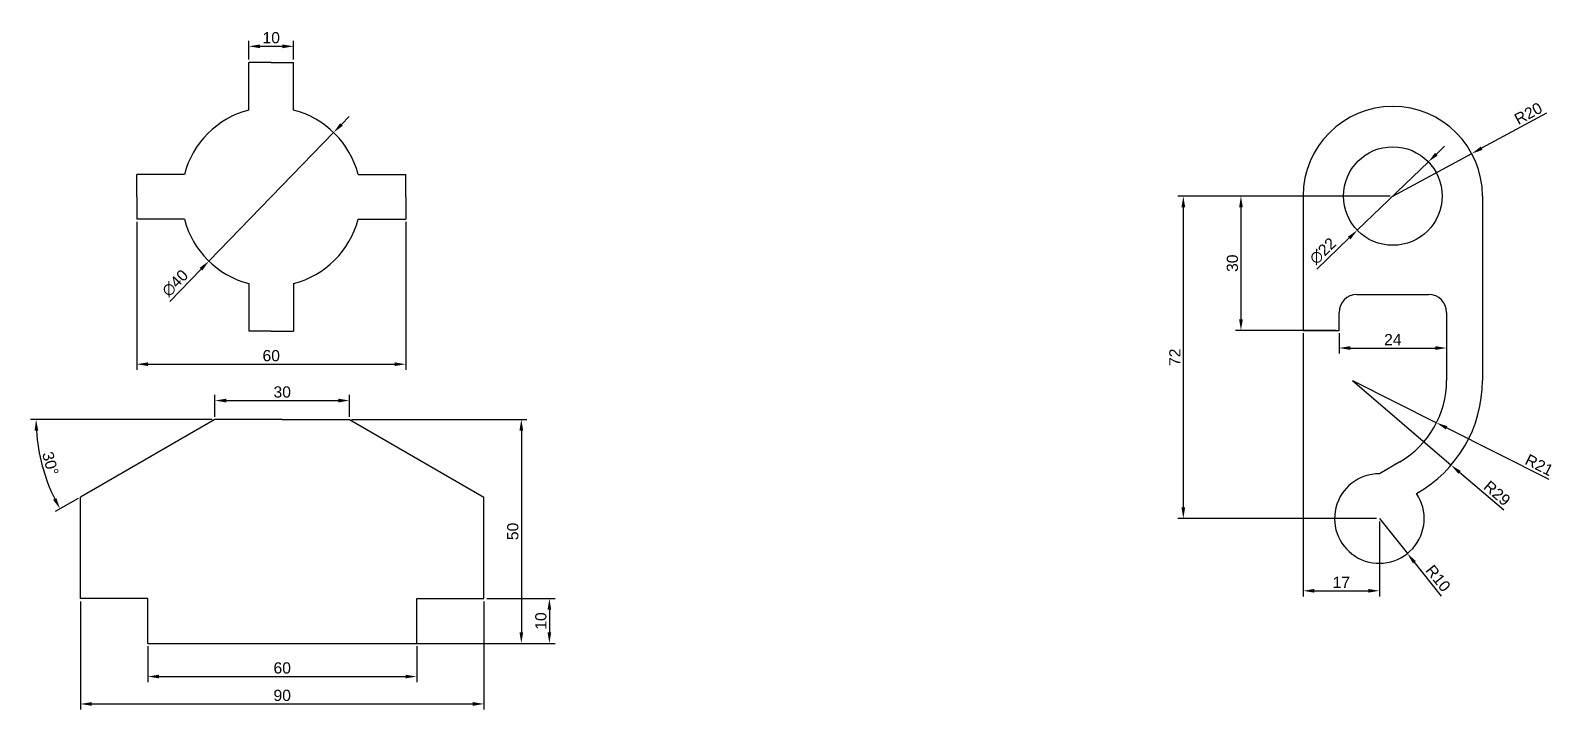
# Model space of a CAD drawing. Header units: millimetres. Extents: x 2433 to 2942, y 547 to 3299.
# Drawn here: x 2450.7 to 2790.7, y 1493.1 to 1644.7 of the extents above; entities that cross this region are included whole.
import ezdxf

# ---------------------------------------------------------------- set-up
doc = ezdxf.new("R2010")
doc.units = ezdxf.units.MM
doc.layers.get('0').update_dxf_attribs({"lineweight": 25})
doc.layers.add('ölçülendirme', color=2, linetype='Continuous', lineweight=15)
doc.styles.get("Standard").update_dxf_attribs({"font": 'arial.ttf'})
doc.dimstyles.new('ISO-25', dxfattribs={"dimtxt": 2.5, "dimasz": 2.5, "dimexe": 1.25, "dimexo": 0.625, "dimtad": 1, "dimtxsty": 'Standard', "dimcen": 2.5, "dimadec": 0, "dimazin": 0, "dimtfac": 1, "dimtmove": 0, "dimatfit": 3, "dimfxl": 1, "dimarcsym": 0})

# ---------------------------------------------------------------- blocks, each defined once
blk = doc.blocks.new('*D452')
at = {"layer": 'Defpoints', "color": 0, "transparency": 16777216}
for p in [(2509.41, 1641.16), (2499.41, 1637.56), (2509.41, 1637.56)]:
    blk.add_point(p, dxfattribs=at)
at = {"layer": 'ölçülendirme', "color": 0, "lineweight": -2, "transparency": 16777216}
for p, q in [((2499.41, 1638.19), (2499.41, 1642.41)), ((2509.41, 1638.19), (2509.41, 1642.41)), ((2501.91, 1641.16), (2506.91, 1641.16))]:
    blk.add_line(p, q, dxfattribs=at)
at = {"layer": 'ölçülendirme', "color": 0, "transparency": 16777216}
for points in [[(2501.91, 1641.57), (2501.91, 1640.74), (2499.41, 1641.16)], [(2506.91, 1641.57), (2506.91, 1640.74), (2509.41, 1641.16)]]:
    blk.add_solid(points, dxfattribs=at)
at = {"layer": 'ölçülendirme', "color": 0, "transparency": 16777216, "insert": (2504.41, 1643.06), "char_height": 2.5, "attachment_point": 5}
blk.add_mtext('10', dxfattribs=at)
blk = doc.blocks.new('*D453')
at = {"layer": 'Defpoints', "color": 0, "transparency": 16777216}
for p in [(2474.41, 1602.56), (2534.41, 1602.56), (2534.41, 1570.18)]:
    blk.add_point(p, dxfattribs=at)
at = {"layer": 'ölçülendirme', "color": 0, "lineweight": -2, "transparency": 16777216}
for p, q in [((2474.41, 1601.94), (2474.41, 1568.93)), ((2534.41, 1601.94), (2534.41, 1568.93)), ((2476.91, 1570.18), (2531.91, 1570.18))]:
    blk.add_line(p, q, dxfattribs=at)
at = {"layer": 'ölçülendirme', "color": 0, "transparency": 16777216}
for points in [[(2476.91, 1570.6), (2476.91, 1569.77), (2474.41, 1570.18)], [(2531.91, 1570.6), (2531.91, 1569.77), (2534.41, 1570.18)]]:
    blk.add_solid(points, dxfattribs=at)
at = {"layer": 'ölçülendirme', "color": 0, "transparency": 16777216, "insert": (2504.41, 1572.08), "char_height": 2.5, "attachment_point": 5}
blk.add_mtext('60', dxfattribs=at)
blk = doc.blocks.new('*D455')
at = {"layer": 'Defpoints', "color": 0, "transparency": 16777216}
for p in [(2518.33, 1621.92), (2490.49, 1593.2)]:
    blk.add_point(p, dxfattribs=at)
at = {"layer": 'ölçülendirme', "color": 0, "lineweight": -2, "transparency": 16777216}
for p, q in [((2520.07, 1623.71), (2521.82, 1625.51)), ((2518.33, 1621.92), (2490.49, 1593.2)), ((2481.76, 1584.2), (2488.75, 1591.41))]:
    blk.add_line(p, q, dxfattribs=at)
at = {"layer": 'ölçülendirme', "color": 0, "transparency": 16777216}
for points in [[(2519.78, 1624), (2520.37, 1623.42), (2518.33, 1621.92)], [(2488.45, 1591.7), (2489.05, 1591.12), (2490.49, 1593.2)]]:
    blk.add_solid(points, dxfattribs=at)
at = {"layer": 'ölçülendirme', "color": 0, "transparency": 16777216, "insert": (2482.97, 1588.28), "char_height": 2.5, "attachment_point": 5, "rotation": 45.8791}
blk.add_mtext('∅40', dxfattribs=at)
blk = doc.blocks.new('*D456')
at = {"layer": 'Defpoints', "color": 0, "transparency": 16777216}
for p in [(2521.86, 1562.07), (2491.86, 1557.85), (2521.86, 1557.85)]:
    blk.add_point(p, dxfattribs=at)
at = {"layer": 'ölçülendirme', "color": 0, "lineweight": -2, "transparency": 16777216}
for p, q in [((2491.86, 1558.47), (2491.86, 1563.32)), ((2494.36, 1562.07), (2519.36, 1562.07)), ((2521.86, 1558.47), (2521.86, 1563.32))]:
    blk.add_line(p, q, dxfattribs=at)
at = {"layer": 'ölçülendirme', "color": 0, "transparency": 16777216}
for points in [[(2494.36, 1562.49), (2494.36, 1561.65), (2491.86, 1562.07)], [(2519.36, 1562.49), (2519.36, 1561.65), (2521.86, 1562.07)]]:
    blk.add_solid(points, dxfattribs=at)
at = {"layer": 'ölçülendirme', "color": 0, "transparency": 16777216, "insert": (2506.86, 1563.97), "char_height": 2.5, "attachment_point": 5}
blk.add_mtext('30', dxfattribs=at)
blk = doc.blocks.new('*D457')
at = {"layer": 'Defpoints', "color": 0, "transparency": 16777216}
for p in [(2521.7, 1557.85), (2521.7, 1507.85), (2560.2, 1507.85)]:
    blk.add_point(p, dxfattribs=at)
at = {"layer": 'ölçülendirme', "color": 0, "lineweight": -2, "transparency": 16777216}
for p, q in [((2522.33, 1557.85), (2561.45, 1557.85)), ((2560.2, 1555.35), (2560.2, 1510.35)), ((2522.33, 1507.85), (2561.45, 1507.85))]:
    blk.add_line(p, q, dxfattribs=at)
at = {"layer": 'ölçülendirme', "color": 0, "transparency": 16777216}
for points in [[(2559.78, 1555.35), (2560.61, 1555.35), (2560.2, 1557.85)], [(2559.78, 1510.35), (2560.61, 1510.35), (2560.2, 1507.85)]]:
    blk.add_solid(points, dxfattribs=at)
at = {"layer": 'ölçülendirme', "color": 0, "transparency": 16777216, "insert": (2558.3, 1532.85), "char_height": 2.5, "attachment_point": 5, "rotation": 90}
blk.add_mtext('50', dxfattribs=at)
blk = doc.blocks.new('*D458')
at = {"layer": 'Defpoints', "color": 0, "transparency": 16777216}
for p in [(2551.86, 1517.85), (2551.86, 1507.85), (2566.46, 1507.85)]:
    blk.add_point(p, dxfattribs=at)
at = {"layer": 'ölçülendirme', "color": 0, "lineweight": -2, "transparency": 16777216}
for p, q in [((2552.49, 1517.85), (2567.71, 1517.85)), ((2566.46, 1515.35), (2566.46, 1510.35)), ((2552.49, 1507.85), (2567.71, 1507.85))]:
    blk.add_line(p, q, dxfattribs=at)
at = {"layer": 'ölçülendirme', "color": 0, "transparency": 16777216}
for points in [[(2566.04, 1515.35), (2566.87, 1515.35), (2566.46, 1517.85)], [(2566.04, 1510.35), (2566.87, 1510.35), (2566.46, 1507.85)]]:
    blk.add_solid(points, dxfattribs=at)
at = {"layer": 'ölçülendirme', "color": 0, "transparency": 16777216, "insert": (2564.56, 1512.85), "char_height": 2.5, "attachment_point": 5, "rotation": 90}
blk.add_mtext('10', dxfattribs=at)
blk = doc.blocks.new('*D459')
at = {"layer": 'Defpoints', "color": 0, "transparency": 16777216}
for p in [(2476.86, 1507.85), (2536.86, 1507.85), (2536.86, 1500.45)]:
    blk.add_point(p, dxfattribs=at)
at = {"layer": 'ölçülendirme', "color": 0, "lineweight": -2, "transparency": 16777216}
for p, q in [((2476.86, 1507.22), (2476.86, 1499.2)), ((2536.86, 1507.22), (2536.86, 1499.2)), ((2479.36, 1500.45), (2534.36, 1500.45))]:
    blk.add_line(p, q, dxfattribs=at)
at = {"layer": 'ölçülendirme', "color": 0, "transparency": 16777216}
for points in [[(2479.36, 1500.87), (2479.36, 1500.04), (2476.86, 1500.45)], [(2534.36, 1500.87), (2534.36, 1500.04), (2536.86, 1500.45)]]:
    blk.add_solid(points, dxfattribs=at)
at = {"layer": 'ölçülendirme', "color": 0, "transparency": 16777216, "insert": (2506.86, 1502.36), "char_height": 2.5, "attachment_point": 5}
blk.add_mtext('60', dxfattribs=at)
blk = doc.blocks.new('*D460')
at = {"layer": 'Defpoints', "color": 0, "transparency": 16777216}
for p in [(2461.86, 1517.85), (2551.86, 1517.85), (2551.86, 1494.33)]:
    blk.add_point(p, dxfattribs=at)
at = {"layer": 'ölçülendirme', "color": 0, "lineweight": -2, "transparency": 16777216}
for p, q in [((2461.86, 1517.22), (2461.86, 1493.08)), ((2551.86, 1517.22), (2551.86, 1493.08)), ((2464.36, 1494.33), (2549.36, 1494.33))]:
    blk.add_line(p, q, dxfattribs=at)
at = {"layer": 'ölçülendirme', "color": 0, "transparency": 16777216}
for points in [[(2464.36, 1494.75), (2464.36, 1493.92), (2461.86, 1494.33)], [(2549.36, 1494.75), (2549.36, 1493.92), (2551.86, 1494.33)]]:
    blk.add_solid(points, dxfattribs=at)
at = {"layer": 'ölçülendirme', "color": 0, "transparency": 16777216, "insert": (2506.86, 1496.23), "char_height": 2.5, "attachment_point": 5}
blk.add_mtext('90', dxfattribs=at)
blk = doc.blocks.new('*D461')
at = {"layer": 'Defpoints', "color": 0, "transparency": 16777216}
for p in [(2491.86, 1557.85), (2491.86, 1557.85), (2506.86, 1557.85), (2452.56, 1550.92), (2461.86, 1540.53)]:
    blk.add_point(p, dxfattribs=at)
at = {"layer": 'ölçülendirme', "color": 0, "lineweight": -2, "transparency": 16777216}
for p, q in [((2491.24, 1557.85), (2450.7, 1557.85)), ((2461.32, 1540.22), (2456.22, 1537.27))]:
    blk.add_line(p, q, dxfattribs=at)
blk.add_arc((2491.86, 1557.85), 39.91, 183.5897, 206.4103, dxfattribs=at)
at = {"layer": 'ölçülendirme', "color": 0, "transparency": 16777216}
for points in [[(2451.62, 1555.34), (2452.45, 1555.36), (2451.95, 1557.85)], [(2456.49, 1540.3), (2455.75, 1539.9), (2457.3, 1537.89)]]:
    blk.add_solid(points, dxfattribs=at)
at = {"layer": 'ölçülendirme', "color": 0, "transparency": 16777216, "insert": (2455.15, 1548.01), "char_height": 2.5, "attachment_point": 5, "rotation": 285}
blk.add_mtext('30°', dxfattribs=at)
blk = doc.blocks.new('*D516')
at = {"layer": 'Defpoints', "color": 0, "transparency": 16777216}
for p in [(2772.21, 1617.21), (2754.6, 1607.73)]:
    blk.add_point(p, dxfattribs=at)
at = {"layer": 'ölçülendirme', "color": 0, "lineweight": -2, "transparency": 16777216}
for p, q in [((2788.9, 1626.2), (2774.41, 1618.4)), ((2754.6, 1607.73), (2772.21, 1617.21))]:
    blk.add_line(p, q, dxfattribs=at)
at = {"layer": 'ölçülendirme', "color": 0, "transparency": 16777216}
blk.add_solid([(2774.21, 1618.76), (2774.61, 1618.03), (2772.21, 1617.21)], dxfattribs=at)
at = {"layer": 'ölçülendirme', "color": 0, "transparency": 16777216, "insert": (2784.82, 1626.16), "char_height": 2.5, "attachment_point": 5, "rotation": 28.3006}
blk.add_mtext('R20', dxfattribs=at)
blk = doc.blocks.new('*D517')
at = {"layer": 'Defpoints', "color": 0, "transparency": 16777216}
for p in [(2751.6, 1535.73), (2757.84, 1527.92)]:
    blk.add_point(p, dxfattribs=at)
at = {"layer": 'ölçülendirme', "color": 0, "lineweight": -2, "transparency": 16777216}
for p, q in [((2751.6, 1535.73), (2757.84, 1527.92)), ((2765.47, 1518.38), (2759.4, 1525.97))]:
    blk.add_line(p, q, dxfattribs=at)
at = {"layer": 'ölçülendirme', "color": 0, "transparency": 16777216}
blk.add_solid([(2759.73, 1526.23), (2759.08, 1525.71), (2757.84, 1527.92)], dxfattribs=at)
at = {"layer": 'ölçülendirme', "color": 0, "transparency": 16777216, "insert": (2764.7, 1522.38), "char_height": 2.5, "attachment_point": 5, "rotation": 308.6334}
blk.add_mtext('R10', dxfattribs=at)
blk = doc.blocks.new('*D518')
at = {"layer": 'Defpoints', "color": 0, "transparency": 16777216}
for p in [(2745.6, 1566.55), (2767.6, 1547.65)]:
    blk.add_point(p, dxfattribs=at)
at = {"layer": 'ölçülendirme', "color": 0, "lineweight": -2, "transparency": 16777216}
for p, q in [((2745.6, 1566.55), (2767.6, 1547.65)), ((2779.35, 1537.57), (2769.5, 1546.03))]:
    blk.add_line(p, q, dxfattribs=at)
at = {"layer": 'ölçülendirme', "color": 0, "transparency": 16777216}
blk.add_solid([(2769.77, 1546.34), (2769.23, 1545.71), (2767.6, 1547.65)], dxfattribs=at)
at = {"layer": 'ölçülendirme', "color": 0, "transparency": 16777216, "insert": (2777.84, 1541.37), "char_height": 2.5, "attachment_point": 5, "rotation": 319.3496}
blk.add_mtext('R29', dxfattribs=at)
blk = doc.blocks.new('*D519')
at = {"layer": 'Defpoints', "color": 0, "transparency": 16777216}
for p in [(2745.6, 1566.55), (2764.36, 1557.11)]:
    blk.add_point(p, dxfattribs=at)
at = {"layer": 'ölçülendirme', "color": 0, "lineweight": -2, "transparency": 16777216}
for p, q in [((2745.6, 1566.55), (2764.36, 1557.11)), ((2789.44, 1544.48), (2766.59, 1555.98))]:
    blk.add_line(p, q, dxfattribs=at)
at = {"layer": 'ölçülendirme', "color": 0, "transparency": 16777216}
blk.add_solid([(2766.78, 1556.35), (2766.4, 1555.61), (2764.36, 1557.11)], dxfattribs=at)
at = {"layer": 'ölçülendirme', "color": 0, "transparency": 16777216, "insert": (2787.27, 1547.68), "char_height": 2.5, "attachment_point": 5, "rotation": 333.2821}
blk.add_mtext('R21', dxfattribs=at)
blk = doc.blocks.new('*D520')
at = {"layer": 'Defpoints', "color": 0, "transparency": 16777216}
for p in [(2762.52, 1615.36), (2746.67, 1600.1)]:
    blk.add_point(p, dxfattribs=at)
at = {"layer": 'ölçülendirme', "color": 0, "lineweight": -2, "transparency": 16777216}
for p, q in [((2764.32, 1617.09), (2766.12, 1618.83)), ((2762.52, 1615.36), (2746.67, 1600.1)), ((2737.65, 1591.41), (2744.87, 1598.37))]:
    blk.add_line(p, q, dxfattribs=at)
at = {"layer": 'ölçülendirme', "color": 0, "transparency": 16777216}
for points in [[(2764.03, 1617.39), (2764.61, 1616.79), (2762.52, 1615.36)], [(2744.59, 1598.67), (2745.16, 1598.06), (2746.67, 1600.1)]]:
    blk.add_solid(points, dxfattribs=at)
at = {"layer": 'ölçülendirme', "color": 0, "transparency": 16777216, "insert": (2739, 1595.44), "char_height": 2.5, "attachment_point": 5, "rotation": 43.9232}
blk.add_mtext('∅22', dxfattribs=at)
blk = doc.blocks.new('*D521')
at = {"layer": 'Defpoints', "color": 0, "transparency": 16777216}
for p in [(2734.6, 1577.73), (2751.6, 1535.73), (2751.6, 1519.6)]:
    blk.add_point(p, dxfattribs=at)
at = {"layer": 'ölçülendirme', "color": 0, "lineweight": -2, "transparency": 16777216}
for p, q in [((2734.6, 1577.1), (2734.6, 1518.35)), ((2751.6, 1535.1), (2751.6, 1518.35)), ((2737.1, 1519.6), (2749.1, 1519.6))]:
    blk.add_line(p, q, dxfattribs=at)
at = {"layer": 'ölçülendirme', "color": 0, "transparency": 16777216}
for points in [[(2737.1, 1520.01), (2737.1, 1519.18), (2734.6, 1519.6)], [(2749.1, 1520.01), (2749.1, 1519.18), (2751.6, 1519.6)]]:
    blk.add_solid(points, dxfattribs=at)
at = {"layer": 'ölçülendirme', "color": 0, "transparency": 16777216, "insert": (2743.1, 1521.48), "char_height": 2.5, "attachment_point": 5}
blk.add_mtext('17', dxfattribs=at)
blk = doc.blocks.new('*D522')
at = {"layer": 'Defpoints', "color": 0, "transparency": 16777216}
for p in [(2742.6, 1577.73), (2766.6, 1577.73), (2766.6, 1573.8)]:
    blk.add_point(p, dxfattribs=at)
at = {"layer": 'ölçülendirme', "color": 0, "lineweight": -2, "transparency": 16777216}
for p, q in [((2742.6, 1577.1), (2742.6, 1572.55)), ((2766.6, 1577.1), (2766.6, 1572.55)), ((2745.1, 1573.8), (2764.1, 1573.8))]:
    blk.add_line(p, q, dxfattribs=at)
at = {"layer": 'ölçülendirme', "color": 0, "transparency": 16777216}
for points in [[(2745.1, 1574.21), (2745.1, 1573.38), (2742.6, 1573.8)], [(2764.1, 1574.21), (2764.1, 1573.38), (2766.6, 1573.8)]]:
    blk.add_solid(points, dxfattribs=at)
at = {"layer": 'ölçülendirme', "color": 0, "transparency": 16777216, "insert": (2754.6, 1575.68), "char_height": 2.5, "attachment_point": 5}
blk.add_mtext('24', dxfattribs=at)
blk = doc.blocks.new('*D523')
at = {"layer": 'Defpoints', "color": 0, "transparency": 16777216}
for p in [(2754.6, 1607.73), (2720.72, 1577.73), (2742.6, 1577.73)]:
    blk.add_point(p, dxfattribs=at)
at = {"layer": 'ölçülendirme', "color": 0, "lineweight": -2, "transparency": 16777216}
for p, q in [((2753.97, 1607.73), (2719.47, 1607.73)), ((2720.72, 1605.23), (2720.72, 1580.23)), ((2741.97, 1577.73), (2719.47, 1577.73))]:
    blk.add_line(p, q, dxfattribs=at)
at = {"layer": 'ölçülendirme', "color": 0, "transparency": 16777216}
for points in [[(2720.31, 1605.23), (2721.14, 1605.23), (2720.72, 1607.73)], [(2720.31, 1580.23), (2721.14, 1580.23), (2720.72, 1577.73)]]:
    blk.add_solid(points, dxfattribs=at)
at = {"layer": 'ölçülendirme', "color": 0, "transparency": 16777216, "insert": (2718.82, 1592.73), "char_height": 2.5, "attachment_point": 5, "rotation": 90}
blk.add_mtext('30', dxfattribs=at)
blk = doc.blocks.new('*D524')
at = {"layer": 'Defpoints', "color": 0, "transparency": 16777216}
for p in [(2754.6, 1607.73), (2707.86, 1535.73), (2751.6, 1535.73)]:
    blk.add_point(p, dxfattribs=at)
at = {"layer": 'ölçülendirme', "color": 0, "lineweight": -2, "transparency": 16777216}
for p, q in [((2753.97, 1607.73), (2706.61, 1607.73)), ((2707.86, 1605.23), (2707.86, 1538.23)), ((2750.97, 1535.73), (2706.61, 1535.73))]:
    blk.add_line(p, q, dxfattribs=at)
at = {"layer": 'ölçülendirme', "color": 0, "transparency": 16777216}
for points in [[(2707.45, 1605.23), (2708.28, 1605.23), (2707.86, 1607.73)], [(2707.45, 1538.23), (2708.28, 1538.23), (2707.86, 1535.73)]]:
    blk.add_solid(points, dxfattribs=at)
at = {"layer": 'ölçülendirme', "color": 0, "transparency": 16777216, "insert": (2705.98, 1571.73), "char_height": 2.5, "attachment_point": 5, "rotation": 90}
blk.add_mtext('72', dxfattribs=at)

msp = doc.modelspace()

# ---------------------------------------------------------------- linework, layer by layer
for p, q in [((2499.411, 1626.927), (2499.411, 1637.562)), ((2504.411, 1637.562), (2499.411, 1637.562)), ((2504.411, 1637.562), (2509.411, 1637.562)), ((2509.411, 1626.927), (2509.411, 1637.562)), ((2485.046, 1612.562), (2474.411, 1612.562)), ((2474.411, 1607.562), (2474.411, 1612.562)), ((2523.776, 1612.562), (2534.411, 1612.562)), ((2534.411, 1607.562), (2534.411, 1612.562)), ((2474.411, 1607.562), (2474.411, 1602.562)), ((2534.411, 1607.562), (2534.411, 1602.562)), ((2734.598, 1607.73), (2734.598, 1577.73)), ((2774.598, 1607.73), (2774.598, 1566.547)), ((2485.046, 1602.562), (2474.411, 1602.562)), ((2523.776, 1602.562), (2534.411, 1602.562)), ((2499.411, 1588.197), (2499.411, 1577.562)), ((2509.411, 1588.197), (2509.411, 1577.562)), ((2746.598, 1585.73), (2762.598, 1585.73)), ((2742.598, 1577.73), (2742.598, 1581.73)), ((2766.598, 1581.73), (2766.598, 1566.547)), ((2504.411, 1577.562), (2499.411, 1577.562)), ((2504.411, 1577.562), (2509.411, 1577.562)), ((2734.598, 1577.73), (2742.598, 1577.73)), ((2491.864, 1557.85), (2461.864, 1540.529)), ((2506.864, 1557.85), (2491.864, 1557.85)), ((2506.864, 1557.85), (2521.864, 1557.85)), ((2521.864, 1557.85), (2551.864, 1540.529)), ((2756.194, 1548.416), (2751.598, 1545.73)), ((2461.864, 1517.85), (2461.864, 1540.529)), ((2551.864, 1517.85), (2551.864, 1540.529)), ((2476.864, 1517.85), (2461.864, 1517.85)), ((2476.864, 1507.85), (2476.864, 1517.85)), ((2536.864, 1507.85), (2536.864, 1517.85)), ((2536.864, 1517.85), (2551.864, 1517.85)), ((2476.864, 1507.85), (2536.864, 1507.85))]:
    msp.add_line(p, q)
msp.add_circle((2754.598, 1607.73), 11)
for centre, radius, start, end in [((2504.411, 1607.562), 20, 104.47751, 165.52249), ((2504.411, 1607.562), 20, 14.47751, 75.52249), ((2754.598, 1607.73), 20, 0, 180), ((2504.411, 1607.562), 20, 194.47751, 255.52249), ((2504.411, 1607.562), 20, 284.47751, 345.52249), ((2746.598, 1581.73), 4, 90, 180), ((2762.598, 1581.73), 4, 0, 90), ((2745.598, 1566.547), 21, 300.30341, 0), ((2745.598, 1566.547), 29, 299.53367, 0), ((2751.598, 1535.73), 10, 90, 33.95144)]:
    msp.add_arc(centre, radius, start, end)

# ---------------------------------------------------------------- dimensions: what is measured, and where the dimension line sits
at = {"layer": 'ölçülendirme'}
for base, p1, p2, picture, middle in [((2509.411, 1641.158), (2499.411, 1637.562), (2509.411, 1637.562), '*D452', (2504.411, 1643.059)), ((2534.411, 1570.182), (2474.411, 1602.562), (2534.411, 1602.562), '*D453', (2504.411, 1572.083)), ((2751.598, 1519.598), (2734.598, 1577.73), (2751.598, 1535.73), '*D521', (2743.098, 1521.478)), ((2766.598, 1573.796), (2742.598, 1577.73), (2766.598, 1577.73), '*D522', (2754.598, 1575.676)), ((2521.864, 1562.07), (2491.864, 1557.85), (2521.864, 1557.85), '*D456', (2506.864, 1563.972)), ((2551.864, 1494.333), (2461.864, 1517.85), (2551.864, 1517.85), '*D460', (2506.864, 1496.234)), ((2536.864, 1500.455), (2476.864, 1507.85), (2536.864, 1507.85), '*D459', (2506.864, 1502.356))]:
    dim = msp.add_linear_dim(base=base, p1=p1, p2=p2, dimstyle='ISO-25', dxfattribs=at)
    dim.commit()
    dim.dimension.update_dxf_attribs({"geometry": picture, "text_midpoint": middle})
for center, mpoint, picture, middle in [((2754.598, 1607.73), (2772.207, 1617.212), '*D516', (2785.724, 1624.49)), ((2745.598, 1566.547), (2767.6, 1547.655), '*D518', (2776.606, 1539.922)), ((2745.598, 1566.547), (2764.356, 1557.105), '*D519', (2786.426, 1545.996))]:
    dim = msp.add_radius_dim(center=center, mpoint=mpoint, dimstyle='ISO-25', dxfattribs=at)
    dim.commit()
    dim.dimension.update_dxf_attribs({"geometry": picture, "text_midpoint": middle, "dimtype": 164})
for p1, p2, picture, middle in [((2518.334, 1621.919), (2490.487, 1593.204), '*D455', (2482.966, 1588.28)), ((2762.521, 1615.361), (2746.675, 1600.099), '*D520', (2738.996, 1595.44))]:
    dim = msp.add_diameter_dim_2p(p1=p1, p2=p2, dimstyle='ISO-25', dxfattribs=at)
    dim.commit()
    dim.dimension.update_dxf_attribs({"geometry": picture, "text_midpoint": middle})
for base, p1, p2, picture, middle in [((2707.864, 1535.73), (2754.598, 1607.73), (2751.598, 1535.73), '*D524', (2705.984, 1571.73)), ((2720.724, 1577.73), (2754.598, 1607.73), (2742.598, 1577.73), '*D523', (2718.822, 1592.73)), ((2560.197, 1507.85), (2521.704, 1557.85), (2521.704, 1507.85), '*D457', (2558.296, 1532.85)), ((2566.457, 1507.85), (2551.864, 1517.85), (2551.864, 1507.85), '*D458', (2564.556, 1512.85))]:
    dim = msp.add_linear_dim(base=base, p1=p1, p2=p2, angle=90, dimstyle='ISO-25', dxfattribs=at)
    dim.commit()
    dim.dimension.update_dxf_attribs({"geometry": picture, "text_midpoint": middle})
dim = msp.add_angular_dim_2l(base=(2452.561, 1550.919), line1=((2506.864, 1557.85), (2491.864, 1557.85)), line2=((2491.864, 1557.85), (2461.864, 1540.529)), dimstyle='ISO-25', dxfattribs=at)
dim.commit()
dim.dimension.update_dxf_attribs({"geometry": '*D461', "text_midpoint": (2455.152, 1548.013)})
dim = msp.add_radius_dim(center=(2751.598, 1535.73), mpoint=(2757.841, 1527.918), dimstyle='ISO-25', dxfattribs=at)
dim.commit()
dim.dimension.update_dxf_attribs({"geometry": '*D517', "text_midpoint": (2764.7, 1522.382)})

doc.saveas('drawing.dxf')
